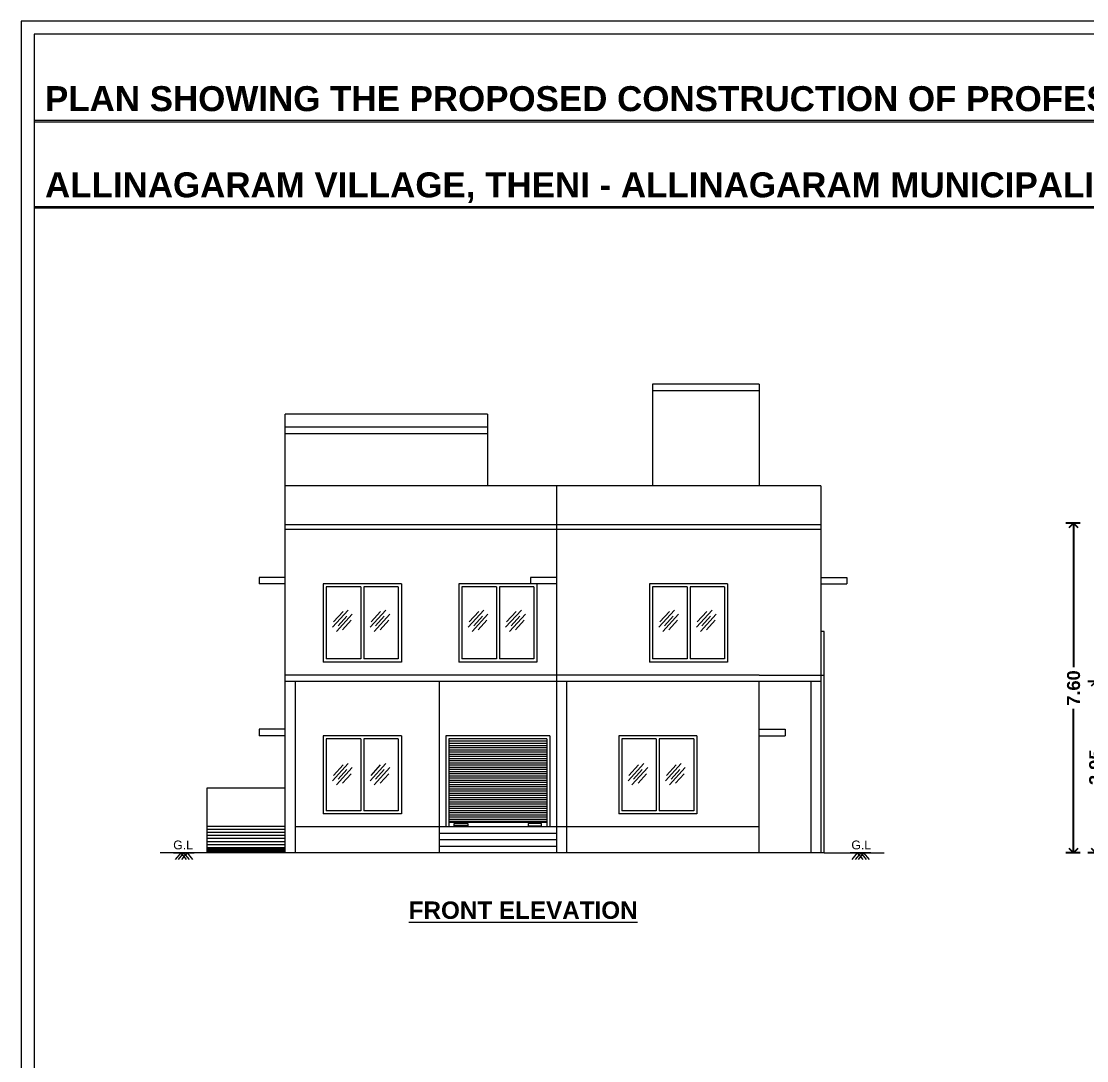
# Model space of a CAD drawing. Header units: metres. Extents: x -1558670 to -1556515, y 43632 to 45317.
# Drawn here: x -1558188.46 to -1558163.9, y 44095.27 to 44119.22 of the extents above; entities that cross this region are included whole.
import ezdxf

# ---------------------------------------------------------------- set-up
doc = ezdxf.new("R2010")
doc.units = ezdxf.units.M
doc.header["$LTSCALE"] = 750
doc.header["$MEASUREMENT"] = 0
doc.header["$PDMODE"] = 35
doc.header["$PDSIZE"] = 50
doc.layers.get('0').update_dxf_attribs({"lineweight": 5})
doc.layers.get('Defpoints').update_dxf_attribs({"lineweight": 0})
doc.layers.add('AR_WALL', color=7, linetype='Continuous', lineweight=40)
doc.layers.add('BLK_1_HT_OF_BLDG', color=5, linetype='Continuous')
doc.layers.add('BLK_1_PORTICO_1', color=7, linetype='Continuous')
doc.styles.add('Ar Bold', font='arialbd.ttf', dxfattribs={"height": 0.5})
doc.styles.get("Standard").update_dxf_attribs({"font": 'arial.ttf'})
doc.dimstyles.new('~Side open', dxfattribs={"dimtxt": 0.5, "dimasz": 0.18, "dimexe": 0.18, "dimexo": 0.0625, "dimgap": 0.09, "dimtad": 1, "dimzin": 4, "dimdsep": 46, "dimtxsty": 'Ar Bold', "dimblk": 'OPEN90', "dimcen": 0.09, "dimse1": 1, "dimse2": 1, "dimclrd": 252, "dimclrt": 256, "dimadec": 0, "dimazin": 0, "dimtfac": 1, "dimtix": 1, "dimtofl": 0, "dimtmove": 2, "dimatfit": 0, "dimfxl": 0, "dimtzin": 0, "dimarcsym": 0})

# ---------------------------------------------------------------- blocks, each defined once
blk = doc.blocks.new('_Open90')
at = {"layer": 'AR_WALL', "color": 0, "lineweight": -2}
for p, q in [((0, 0), (-1, 0)), ((-0.5, 0.5), (0, 0)), ((0, 0), (-0.5, -0.5))]:
    blk.add_line(p, q, dxfattribs=at)
blk = doc.blocks.new('*D15')
at = {"layer": 'BLK_1_HT_OF_BLDG', "color": 0, "lineweight": -2}
for p, q in [((-1558164.054, 44107.658), (-1558164.384, 44107.658)), ((-1558164.054, 44100.058), (-1558164.384, 44100.058))]:
    blk.add_line(p, q, dxfattribs=at)
at = {"layer": 'BLK_1_HT_OF_BLDG', "color": 5, "lineweight": -2}
for p, q in [((-1558164.204, 44107.458), (-1558164.204, 44104.336)), ((-1558164.204, 44100.258), (-1558164.204, 44103.379))]:
    blk.add_line(p, q, dxfattribs=at)
at = {"layer": 'Defpoints', "color": 0}
for p in [(-1558164.204, 44107.658), (-1558160.175, 44107.658), (-1558160.175, 44100.058)]:
    blk.add_point(p, dxfattribs=at)
at = {"layer": 'BLK_1_HT_OF_BLDG', "color": 5, "lineweight": -2, "xscale": 0.2, "yscale": 0.2, "zscale": 0.2}
for p, rotation in [((-1558164.204, 44107.658), 90), ((-1558164.204, 44100.058), 270)]:
    blk.add_blockref('_Open90', p, dxfattribs=dict(at, rotation=rotation))
at = {"layer": 'BLK_1_HT_OF_BLDG', "insert": (-1558164.204, 44103.858), "char_height": 0.5, "attachment_point": 5, "rotation": 90, "style": 'Ar Bold'}
blk.add_mtext('{\\H0.6x;7.60}', dxfattribs=at)
blk = doc.blocks.new('*D140')
at = {"layer": 'BLK_1_PORTICO_1', "color": 0, "lineweight": -2}
for p, q in [((-1558163.513, 44104.008), (-1558163.873, 44104.008)), ((-1558163.513, 44100.058), (-1558163.873, 44100.058))]:
    blk.add_line(p, q, dxfattribs=at)
at = {"layer": 'BLK_1_PORTICO_1', "color": 3, "lineweight": -2}
for p, q in [((-1558163.693, 44103.808), (-1558163.693, 44102.516)), ((-1558163.693, 44100.258), (-1558163.693, 44101.549))]:
    blk.add_line(p, q, dxfattribs=at)
at = {"layer": 'Defpoints', "color": 0}
for p in [(-1558158.618, 44104.008), (-1558163.693, 44100.058), (-1558158.618, 44100.058)]:
    blk.add_point(p, dxfattribs=at)
at = {"layer": 'BLK_1_PORTICO_1', "color": 3, "lineweight": -2, "xscale": 0.2, "yscale": 0.2, "zscale": 0.2}
for p, rotation in [((-1558163.693, 44104.008), 90), ((-1558163.693, 44100.058), 270)]:
    blk.add_blockref('_Open90', p, dxfattribs=dict(at, rotation=rotation))
at = {"layer": 'BLK_1_PORTICO_1', "insert": (-1558163.693, 44102.033), "char_height": 0.5, "attachment_point": 5, "rotation": 90, "style": 'Ar Bold'}
blk.add_mtext('{\\H0.6x;\\C3;3.95}', dxfattribs=at)

msp = doc.modelspace()

# ---------------------------------------------------------------- linework, layer by layer
at = {"color": 6}
for p, q in [((-1558188.167, 44116.94), (-1558114.846, 44116.94)), ((-1558188.167, 44116.906), (-1558114.846, 44116.906)), ((-1558188.167, 44114.954), (-1558114.846, 44114.954)), ((-1558188.167, 44114.92), (-1558114.846, 44114.92))]:
    msp.add_line(p, q, dxfattribs=at)
for p, q in [((-1558171.454, 44110.858), (-1558173.914, 44110.858)), ((-1558173.914, 44110.858), (-1558173.914, 44108.518)), ((-1558171.454, 44110.708), (-1558173.914, 44110.708)), ((-1558171.454, 44110.858), (-1558171.454, 44108.518)), ((-1558182.375, 44100.058), (-1558182.375, 44110.168)), ((-1558177.715, 44110.168), (-1558182.375, 44110.168)), ((-1558177.715, 44110.168), (-1558177.715, 44108.518)), ((-1558177.715, 44109.868), (-1558182.375, 44109.868)), ((-1558177.715, 44109.718), (-1558182.375, 44109.718)), ((-1558170.033, 44108.518), (-1558182.375, 44108.518)), ((-1558176.124, 44108.518), (-1558176.124, 44100.058)), ((-1558170.033, 44108.518), (-1558170.033, 44100.058)), ((-1558170.033, 44107.618), (-1558182.375, 44107.618)), ((-1558170.033, 44107.508), (-1558182.375, 44107.508)), ((-1558182.975, 44106.408), (-1558182.975, 44106.258)), ((-1558182.375, 44106.408), (-1558182.975, 44106.408)), ((-1558176.724, 44106.408), (-1558176.724, 44106.258)), ((-1558176.124, 44106.408), (-1558176.724, 44106.408)), ((-1558170.033, 44106.408), (-1558169.433, 44106.408)), ((-1558169.433, 44106.408), (-1558169.433, 44106.258)), ((-1558182.375, 44106.258), (-1558182.975, 44106.258)), ((-1558179.7, 44106.258), (-1558181.5, 44106.258)), ((-1558181.5, 44106.258), (-1558181.5, 44104.458)), ((-1558180.635, 44106.188), (-1558181.43, 44106.188)), ((-1558181.43, 44106.188), (-1558181.43, 44104.528)), ((-1558180.635, 44106.188), (-1558180.635, 44104.528)), ((-1558179.77, 44106.188), (-1558180.565, 44106.188)), ((-1558180.565, 44106.188), (-1558180.565, 44104.528)), ((-1558179.77, 44106.188), (-1558179.77, 44104.528)), ((-1558179.7, 44106.258), (-1558179.7, 44104.458)), ((-1558176.575, 44106.258), (-1558178.375, 44106.258)), ((-1558178.375, 44106.258), (-1558178.375, 44104.458)), ((-1558177.51, 44106.188), (-1558178.305, 44106.188)), ((-1558178.305, 44106.188), (-1558178.305, 44104.528)), ((-1558177.51, 44106.188), (-1558177.51, 44104.528)), ((-1558176.645, 44106.188), (-1558177.44, 44106.188)), ((-1558177.44, 44106.188), (-1558177.44, 44104.528)), ((-1558176.124, 44106.258), (-1558176.724, 44106.258)), ((-1558176.645, 44106.188), (-1558176.645, 44104.528)), ((-1558176.575, 44106.258), (-1558176.575, 44104.458)), ((-1558172.179, 44106.258), (-1558173.979, 44106.258)), ((-1558173.979, 44106.258), (-1558173.979, 44104.458)), ((-1558173.114, 44106.188), (-1558173.909, 44106.188)), ((-1558173.909, 44106.188), (-1558173.909, 44104.528)), ((-1558173.114, 44106.188), (-1558173.114, 44104.528)), ((-1558172.249, 44106.188), (-1558173.044, 44106.188)), ((-1558173.044, 44106.188), (-1558173.044, 44104.528)), ((-1558172.249, 44106.188), (-1558172.249, 44104.528)), ((-1558172.179, 44106.258), (-1558172.179, 44104.458)), ((-1558170.033, 44106.258), (-1558169.433, 44106.258)), ((-1558169.954, 44105.158), (-1558170.033, 44105.158)), ((-1558169.954, 44100.058), (-1558169.954, 44105.158)), ((-1558179.7, 44104.458), (-1558181.5, 44104.458)), ((-1558179.7, 44104.458), (-1558181.5, 44104.458)), ((-1558180.635, 44104.528), (-1558181.43, 44104.528)), ((-1558179.77, 44104.528), (-1558180.565, 44104.528)), ((-1558176.575, 44104.458), (-1558178.375, 44104.458)), ((-1558177.51, 44104.528), (-1558178.305, 44104.528)), ((-1558176.645, 44104.528), (-1558177.44, 44104.528)), ((-1558172.179, 44104.458), (-1558173.979, 44104.458)), ((-1558173.114, 44104.528), (-1558173.909, 44104.528)), ((-1558172.249, 44104.528), (-1558173.044, 44104.528)), ((-1558171.454, 44104.158), (-1558182.375, 44104.158)), ((-1558171.454, 44104.158), (-1558169.954, 44104.158)), ((-1558170.033, 44104.008), (-1558182.375, 44104.008)), ((-1558182.145, 44104.008), (-1558182.145, 44100.058)), ((-1558178.825, 44104.008), (-1558178.825, 44100.058)), ((-1558175.894, 44104.008), (-1558175.894, 44100.058)), ((-1558171.454, 44100.058), (-1558171.454, 44104.008)), ((-1558170.263, 44104.008), (-1558170.263, 44100.058)), ((-1558182.975, 44102.908), (-1558182.975, 44102.758)), ((-1558182.375, 44102.908), (-1558182.975, 44102.908)), ((-1558171.454, 44102.908), (-1558170.854, 44102.908)), ((-1558170.854, 44102.908), (-1558170.854, 44102.758)), ((-1558182.375, 44102.758), (-1558182.975, 44102.758)), ((-1558179.7, 44102.758), (-1558181.5, 44102.758)), ((-1558181.5, 44102.758), (-1558181.5, 44100.958)), ((-1558180.635, 44102.688), (-1558181.43, 44102.688)), ((-1558181.43, 44102.688), (-1558181.43, 44101.028)), ((-1558180.635, 44102.688), (-1558180.635, 44101.028)), ((-1558179.77, 44102.688), (-1558180.565, 44102.688)), ((-1558180.565, 44102.688), (-1558180.565, 44101.028)), ((-1558179.77, 44102.688), (-1558179.77, 44101.028)), ((-1558179.7, 44102.758), (-1558179.7, 44100.958)), ((-1558176.275, 44102.758), (-1558178.675, 44102.758)), ((-1558178.675, 44102.758), (-1558178.675, 44100.658)), ((-1558176.345, 44102.688), (-1558178.605, 44102.688)), ((-1558178.605, 44102.688), (-1558178.605, 44100.658)), ((-1558176.345, 44102.688), (-1558176.345, 44100.658)), ((-1558176.275, 44102.758), (-1558176.275, 44100.658)), ((-1558172.889, 44102.758), (-1558174.689, 44102.758)), ((-1558174.689, 44102.758), (-1558174.689, 44100.958)), ((-1558173.824, 44102.688), (-1558174.619, 44102.688)), ((-1558174.619, 44102.688), (-1558174.619, 44101.028)), ((-1558173.824, 44102.688), (-1558173.824, 44101.028)), ((-1558172.959, 44102.688), (-1558173.754, 44102.688)), ((-1558173.754, 44102.688), (-1558173.754, 44101.028)), ((-1558172.959, 44102.688), (-1558172.959, 44101.028)), ((-1558172.889, 44102.758), (-1558172.889, 44100.958)), ((-1558171.454, 44102.758), (-1558170.854, 44102.758)), ((-1558184.175, 44100.058), (-1558184.175, 44101.558)), ((-1558184.175, 44101.558), (-1558182.375, 44101.558)), ((-1558179.7, 44100.958), (-1558181.5, 44100.958)), ((-1558179.7, 44100.958), (-1558181.5, 44100.958)), ((-1558180.635, 44101.028), (-1558181.43, 44101.028)), ((-1558179.77, 44101.028), (-1558180.565, 44101.028)), ((-1558172.889, 44100.958), (-1558174.689, 44100.958)), ((-1558173.824, 44101.028), (-1558174.619, 44101.028)), ((-1558172.959, 44101.028), (-1558173.754, 44101.028)), ((-1558171.454, 44100.658), (-1558182.145, 44100.658)), ((-1558176.345, 44100.758), (-1558178.605, 44100.758)), ((-1558176.124, 44100.508), (-1558178.825, 44100.508)), ((-1558176.124, 44100.358), (-1558178.825, 44100.358)), ((-1558176.124, 44100.208), (-1558178.825, 44100.208)), ((-1558184.175, 44100.058), (-1558185.256, 44100.058)), ((-1558169.954, 44100.058), (-1558182.375, 44100.058)), ((-1558169.954, 44100.058), (-1558168.573, 44100.058))]:
    msp.add_line(p, q)
at = {"color": 8}
for p, q in [((-1558181.286, 44105.257), (-1558180.923, 44105.652)), ((-1558181.264, 44105.381), (-1558181.042, 44105.623)), ((-1558181.195, 44105.163), (-1558180.831, 44105.559)), ((-1558180.421, 44105.257), (-1558180.058, 44105.652)), ((-1558180.399, 44105.381), (-1558180.177, 44105.623)), ((-1558180.33, 44105.163), (-1558179.966, 44105.559)), ((-1558178.161, 44105.257), (-1558177.797, 44105.652)), ((-1558178.139, 44105.381), (-1558177.916, 44105.623)), ((-1558178.069, 44105.163), (-1558177.706, 44105.559)), ((-1558177.296, 44105.257), (-1558176.932, 44105.652)), ((-1558177.274, 44105.381), (-1558177.051, 44105.623)), ((-1558177.204, 44105.163), (-1558176.841, 44105.559)), ((-1558173.765, 44105.257), (-1558173.401, 44105.652)), ((-1558173.743, 44105.381), (-1558173.52, 44105.623)), ((-1558173.673, 44105.163), (-1558173.31, 44105.559)), ((-1558172.9, 44105.257), (-1558172.536, 44105.652)), ((-1558172.878, 44105.381), (-1558172.655, 44105.623)), ((-1558172.808, 44105.163), (-1558172.445, 44105.559)), ((-1558181.158, 44105.295), (-1558180.958, 44105.512)), ((-1558181.056, 44105.201), (-1558180.856, 44105.419)), ((-1558180.293, 44105.295), (-1558180.093, 44105.512)), ((-1558180.191, 44105.201), (-1558179.991, 44105.419)), ((-1558178.033, 44105.295), (-1558177.833, 44105.512)), ((-1558177.931, 44105.201), (-1558177.731, 44105.419)), ((-1558177.168, 44105.295), (-1558176.968, 44105.512)), ((-1558177.066, 44105.201), (-1558176.866, 44105.419)), ((-1558173.637, 44105.295), (-1558173.437, 44105.512)), ((-1558173.535, 44105.201), (-1558173.335, 44105.419)), ((-1558172.772, 44105.295), (-1558172.572, 44105.512)), ((-1558172.67, 44105.201), (-1558172.47, 44105.419)), ((-1558178.605, 44102.638), (-1558176.345, 44102.638)), ((-1558178.605, 44102.588), (-1558176.345, 44102.588)), ((-1558178.605, 44102.538), (-1558176.345, 44102.538)), ((-1558178.605, 44102.488), (-1558176.345, 44102.488)), ((-1558178.605, 44102.438), (-1558176.345, 44102.438)), ((-1558178.605, 44102.388), (-1558176.345, 44102.388)), ((-1558181.286, 44101.723), (-1558180.923, 44102.118)), ((-1558180.421, 44101.723), (-1558180.058, 44102.118)), ((-1558178.605, 44102.338), (-1558176.345, 44102.338)), ((-1558178.605, 44102.288), (-1558176.345, 44102.288)), ((-1558178.605, 44102.238), (-1558176.345, 44102.238)), ((-1558178.605, 44102.188), (-1558176.345, 44102.188)), ((-1558178.605, 44102.138), (-1558176.345, 44102.138)), ((-1558174.475, 44101.723), (-1558174.112, 44102.118)), ((-1558173.61, 44101.723), (-1558173.247, 44102.118)), ((-1558181.264, 44101.846), (-1558181.042, 44102.089)), ((-1558181.195, 44101.629), (-1558180.831, 44102.025)), ((-1558181.158, 44101.761), (-1558180.958, 44101.978)), ((-1558181.056, 44101.667), (-1558180.856, 44101.884)), ((-1558180.399, 44101.846), (-1558180.177, 44102.089)), ((-1558180.33, 44101.629), (-1558179.966, 44102.025)), ((-1558180.293, 44101.761), (-1558180.093, 44101.978)), ((-1558180.191, 44101.667), (-1558179.991, 44101.884)), ((-1558178.605, 44102.088), (-1558176.345, 44102.088)), ((-1558178.605, 44102.038), (-1558176.345, 44102.038)), ((-1558178.605, 44101.988), (-1558176.345, 44101.988)), ((-1558178.605, 44101.938), (-1558176.345, 44101.938)), ((-1558178.605, 44101.888), (-1558176.345, 44101.888)), ((-1558174.454, 44101.846), (-1558174.231, 44102.089)), ((-1558174.384, 44101.629), (-1558174.021, 44102.025)), ((-1558174.347, 44101.761), (-1558174.148, 44101.978)), ((-1558174.245, 44101.667), (-1558174.046, 44101.884)), ((-1558173.589, 44101.846), (-1558173.366, 44102.089)), ((-1558173.519, 44101.629), (-1558173.156, 44102.025)), ((-1558173.482, 44101.761), (-1558173.283, 44101.978)), ((-1558173.38, 44101.667), (-1558173.181, 44101.884)), ((-1558178.605, 44101.838), (-1558176.345, 44101.838)), ((-1558178.605, 44101.788), (-1558176.345, 44101.788)), ((-1558178.605, 44101.738), (-1558176.345, 44101.738)), ((-1558178.605, 44101.688), (-1558176.345, 44101.688)), ((-1558178.605, 44101.638), (-1558176.345, 44101.638)), ((-1558178.605, 44101.588), (-1558176.345, 44101.588)), ((-1558178.605, 44101.538), (-1558176.345, 44101.538)), ((-1558178.605, 44101.488), (-1558176.345, 44101.488)), ((-1558178.605, 44101.438), (-1558176.345, 44101.438)), ((-1558178.605, 44101.388), (-1558176.345, 44101.388)), ((-1558178.605, 44101.338), (-1558176.345, 44101.338)), ((-1558178.605, 44101.288), (-1558176.345, 44101.288)), ((-1558178.605, 44101.238), (-1558176.345, 44101.238)), ((-1558178.605, 44101.188), (-1558176.345, 44101.188)), ((-1558178.605, 44101.138), (-1558176.345, 44101.138)), ((-1558178.605, 44101.088), (-1558176.345, 44101.088)), ((-1558178.605, 44101.038), (-1558176.345, 44101.038)), ((-1558178.605, 44100.988), (-1558176.345, 44100.988)), ((-1558178.605, 44100.938), (-1558176.345, 44100.938)), ((-1558178.605, 44100.888), (-1558176.345, 44100.888)), ((-1558182.375, 44100.668), (-1558184.175, 44100.668)), ((-1558178.605, 44100.838), (-1558176.345, 44100.838)), ((-1558178.605, 44100.788), (-1558176.345, 44100.788)), ((-1558182.375, 44100.598), (-1558184.175, 44100.598)), ((-1558182.375, 44100.528), (-1558184.175, 44100.528)), ((-1558182.375, 44100.458), (-1558184.175, 44100.458)), ((-1558182.375, 44100.388), (-1558184.175, 44100.388)), ((-1558182.375, 44100.318), (-1558184.175, 44100.318)), ((-1558182.375, 44100.248), (-1558184.175, 44100.248)), ((-1558182.375, 44100.178), (-1558184.175, 44100.178)), ((-1558182.375, 44100.148), (-1558184.175, 44100.148)), ((-1558182.375, 44100.118), (-1558184.175, 44100.118)), ((-1558182.375, 44100.088), (-1558184.175, 44100.088)), ((-1558182.375, 44100.058), (-1558184.175, 44100.058))]:
    msp.add_line(p, q, dxfattribs=at)
at = {"ltscale": 11}
for p, q in [((-1558184.955, 44100.058), (-1558184.478, 44100.058)), ((-1558184.784, 44100.058), (-1558184.91, 44099.904)), ((-1558184.718, 44100.058), (-1558184.843, 44099.904)), ((-1558184.784, 44100.058), (-1558184.658, 44099.904)), ((-1558184.64, 44100.058), (-1558184.765, 44099.904)), ((-1558184.718, 44100.058), (-1558184.592, 44099.904)), ((-1558184.64, 44100.058), (-1558184.514, 44099.904)), ((-1558168.875, 44100.058), (-1558169.351, 44100.058)), ((-1558169.19, 44100.058), (-1558169.315, 44099.904)), ((-1558169.112, 44100.058), (-1558169.237, 44099.904)), ((-1558169.19, 44100.058), (-1558169.064, 44099.904)), ((-1558169.045, 44100.058), (-1558169.171, 44099.904)), ((-1558169.112, 44100.058), (-1558168.986, 44099.904)), ((-1558169.045, 44100.058), (-1558168.92, 44099.904))]:
    msp.add_line(p, q, dxfattribs=at)
for points in [[(-1558089.331, 44119.22), (-1558188.46, 44119.22), (-1558188.46, 44055.181), (-1558089.331, 44055.181)], [(-1558178.48, 44100.735), (-1558178.171, 44100.735), (-1558178.171, 44100.681), (-1558178.48, 44100.681)], [(-1558176.469, 44100.735), (-1558176.778, 44100.735), (-1558176.778, 44100.681), (-1558176.469, 44100.681)]]:
    msp.add_lwpolyline(points, close=True)
at = {"color": 5}
msp.add_lwpolyline([(-1558188.167, 44055.475), (-1558089.625, 44055.475), (-1558089.625, 44118.926), (-1558188.167, 44118.926)], close=True, dxfattribs=at)

# ---------------------------------------------------------------- texts
at = {"style": 'Ar Bold'}
for s, p in [('PLAN SHOWING THE PROPOSED CONSTRUCTION OF PROFESSIONAL CONSULTING OFFICE IN T.S.WARD: C, BLOCK: 36, T.S.NO: 5/B2, OLD S.NO: 555/2(PART), ', (-1558187.914, 44117.15)), ('ALLINAGARAM VILLAGE, THENI - ALLINAGARAM MUNICIPALITY, THENI TALUK, THENI DISTRICT. (THENI - ALLINAGARAM D.D.PLAN NO:II)  ', (-1558187.914, 44115.164))]:
    msp.add_text(s, height=0.576, dxfattribs=at).set_placement(p)
at = {"ltscale": 11, "char_height": 0.20248, "width": 0.72027, "attachment_point": 2}
for insert in [(-1558184.731, 44100.344), (-1558169.099, 44100.344)]:
    msp.add_mtext('{\\fArial|b0|i0|c0|p34;G.L}', dxfattribs=dict(at, insert=insert))
at = {"color": 7, "insert": (-1558176.892, 44098.94), "char_height": 0.4, "width": 5.80802, "attachment_point": 2, "style": 'Ar Bold'}
msp.add_mtext('{\\LFRONT ELEVATION}', dxfattribs=at)

# ---------------------------------------------------------------- dimensions: what is measured, and where the dimension line sits
at = {"layer": 'BLK_1_HT_OF_BLDG', "color": 5}
dim = msp.add_linear_dim(base=(-1558164.204, 44107.658), p1=(-1558160.175, 44100.058), p2=(-1558160.175, 44107.658), angle=90, text='{\\H0.6x;<>}', dimstyle='~Side open', override={"dimtxt": 1, "dimasz": 0.2, "dimtad": 0, "dimse1": 0, "dimse2": 0, "dimclrd": 5, "dimfxl": 0.15, "dimfxlon": 1}, dxfattribs=at)
dim.commit()
dim.dimension.update_dxf_attribs({"geometry": '*D15', "text_midpoint": (-1558164.204, 44103.858)})
at = {"layer": 'BLK_1_PORTICO_1', "color": 3}
dim = msp.add_linear_dim(base=(-1558163.693, 44100.058), p1=(-1558158.618, 44104.008), p2=(-1558158.618, 44100.058), angle=90, text='{\\H0.6x;\\C3;<>}', dimstyle='~Side open', override={"dimtxt": 1, "dimasz": 0.2, "dimtad": 0, "dimse1": 0, "dimse2": 0, "dimclrd": 3, "dimfxlon": 1}, dxfattribs=at)
dim.commit()
dim.dimension.update_dxf_attribs({"geometry": '*D140', "text_midpoint": (-1558163.693, 44102.033), "dimtype": 160})

doc.saveas('drawing.dxf')
